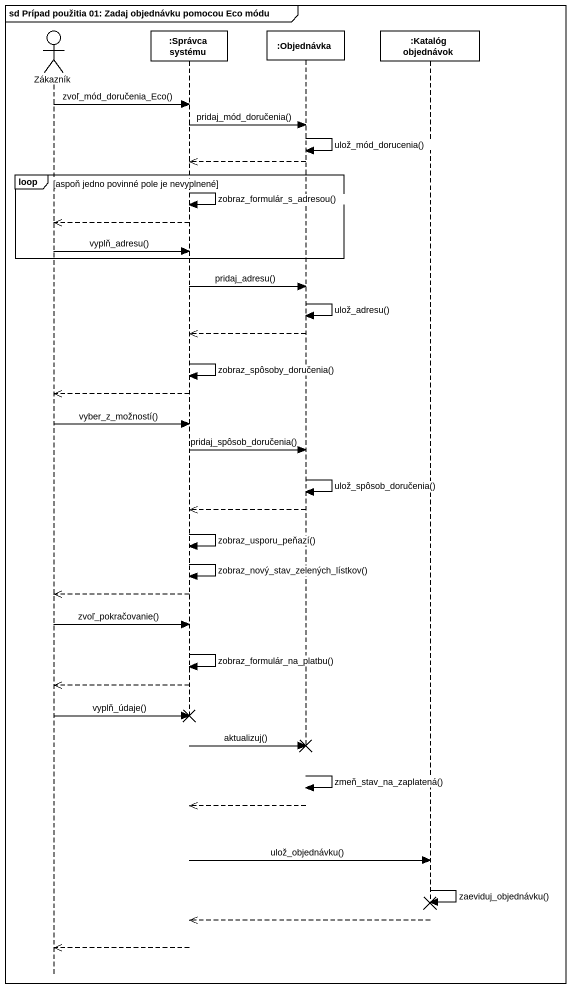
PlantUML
@startuml
mainframe sd Prípad použitia 01: Zadaj objednávku pomocou Eco módu
hide footbox
actor Zákazník
participant ":Správca systému" as Správca_systému
participant ":Objednávka" as Objednávka
participant ":Katalóg objednávok" as Katalóg_objednávok

Zákazník -> Správca_systému : zvoľ_mód_doručenia_Eco()
Správca_systému -> Objednávka : pridaj_mód_doručenia()
Objednávka -> Objednávka : ulož_mód_dorucenia()
Objednávka -->> Správca_systému
loop aspoň jedno povinné pole je nevyplnené
  Správca_systému -> Správca_systému : zobraz_formulár_s_adresou()
  Správca_systému -->> Zákazník
  Zákazník -> Správca_systému : vyplň_adresu()
end
Správca_systému -> Objednávka : pridaj_adresu()
Objednávka -> Objednávka : ulož_adresu()
Objednávka -->> Správca_systému
Správca_systému -> Správca_systému : zobraz_spôsoby_doručenia()
Správca_systému -->> Zákazník
Zákazník -> Správca_systému : vyber_z_možností()
Správca_systému -> Objednávka : pridaj_spôsob_doručenia()
Objednávka -> Objednávka : ulož_spôsob_doručenia()
Objednávka -->> Správca_systému
Správca_systému -> Správca_systému : zobraz_usporu_peňazí()
Správca_systému -> Správca_systému : zobraz_nový_stav_zelených_lístkov()
Správca_systému -->> Zákazník
Zákazník -> Správca_systému : zvoľ_pokračovanie()
Správca_systému -> Správca_systému : zobraz_formulár_na_platbu()
Správca_systému -->> Zákazník
Zákazník -> Správca_systému !! : vyplň_údaje()
Správca_systému -> Objednávka !! : aktualizuj()
Objednávka -> Objednávka : zmeň_stav_na_zaplatená()
Objednávka -->> Správca_systému
Správca_systému -> Katalóg_objednávok : ulož_objednávku()
Katalóg_objednávok -> Katalóg_objednávok : zaeviduj_objednávku()
Katalóg_objednávok -->> Správca_systému
Správca_systému -->> Zákazník
@enduml
